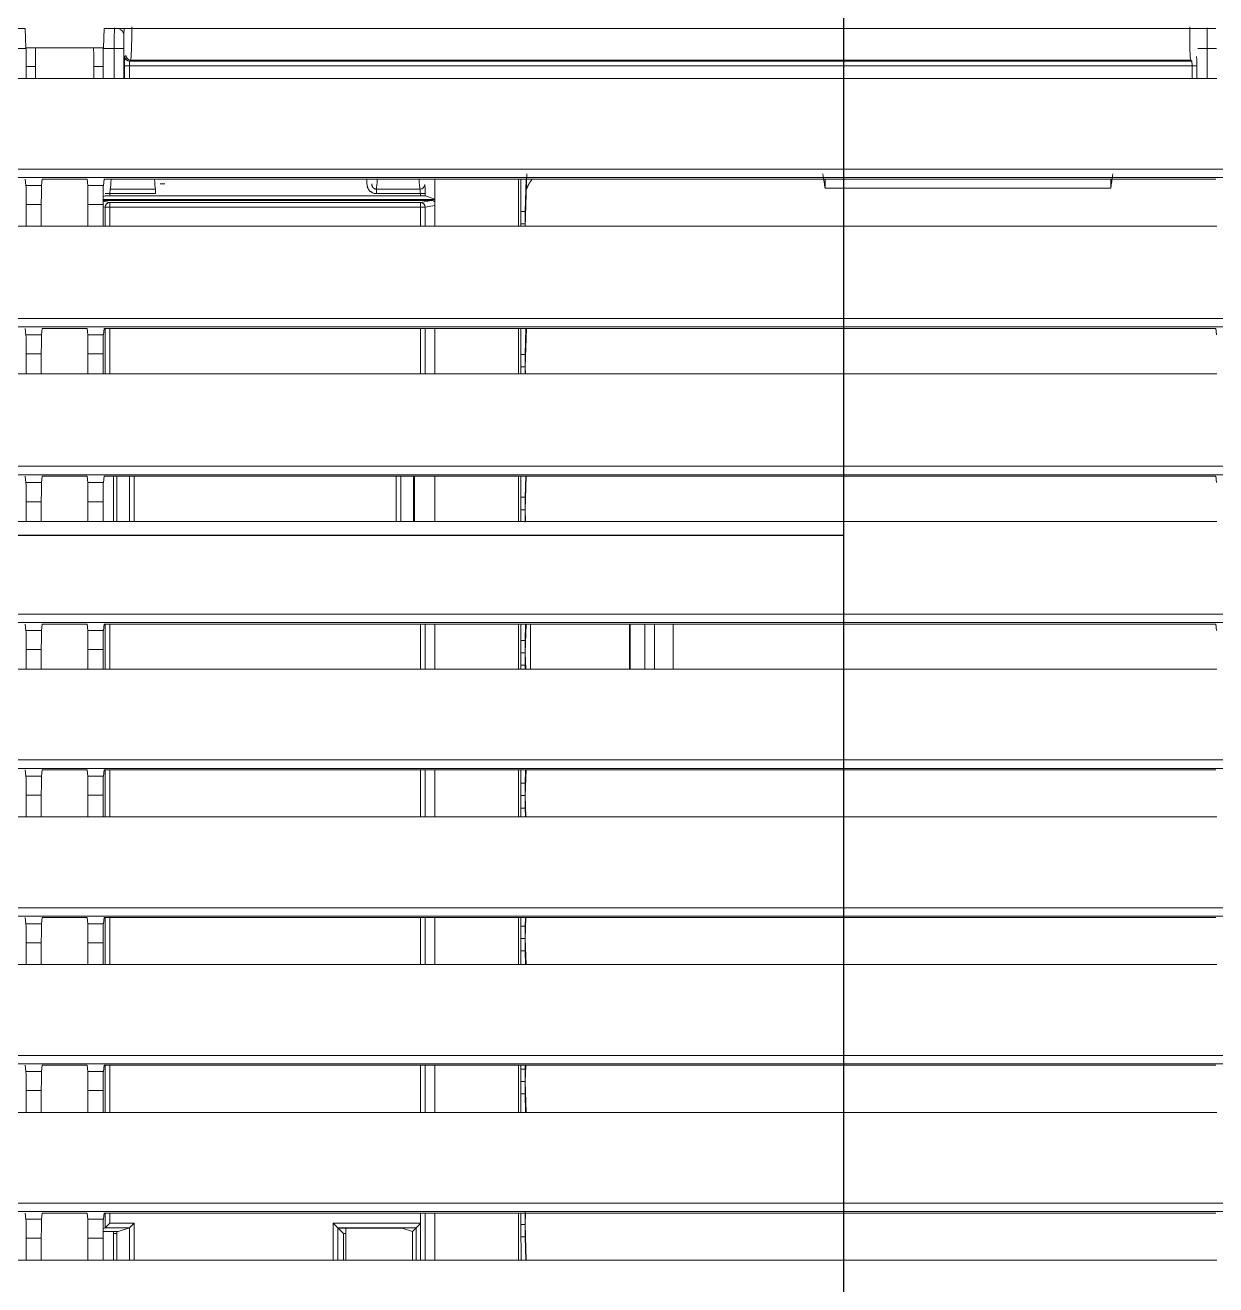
# Model space of a CAD drawing. Header units: millimetres. Extents: x 70151 to 230897, y 35202 to 113211.
# Drawn here: x 183201.1 to 183326.6, y 70900.6 to 71033.3 of the extents above; entities that cross this region are included whole.
import ezdxf

# ---------------------------------------------------------------- set-up
doc = ezdxf.new("R2010")
doc.units = ezdxf.units.MM
doc.header["$LTSCALE"] = 50
doc.layers.add('2-con', color=2, linetype='Continuous')
doc.layers.add('mark-B', color=2, linetype='Continuous', lineweight=20)

# ---------------------------------------------------------------- blocks, each defined once
blk = doc.blocks.new('cjscjdeh')
at = {"color": 8}
for p, q in [((155159.52, 69414.88), (155159.52, 71514.88)), ((155159.52, 69984.99), (153729.39, 69984.99))]:
    blk.add_line(p, q, dxfattribs=at)
blk = doc.blocks.new('무풍1way 일반')
at = {"layer": 'mark-B'}
for p, q in [((-226.82, -114.82), (-109.43, -114.82)), ((-154.04, -114.82), (-153.93, -118.57)), ((-153.99, -114.82), (-153.91, -117.27)), ((-153.49, -116.22), (-153.49, -114.82)), ((-153.23, -114.82), (-153.23, -119.77)), ((-144.41, -119.77), (-144.41, -114.82)), ((-143.37, -119.77), (-143.37, -114.82)), ((-142.9, -118.68), (-142.9, -114.82)), ((-142.43, -114.82), (-142.43, -118.22)), ((-142.04, -117.82), (-142.04, -114.82)), ((-135.02, -114.82), (-135.02, -118.18)), ((-135.02, -114.82), (-135.02, -118.18)), ((-134.76, -114.82), (-134.76, -117.63)), ((-134.17, -118.22), (-134.17, -114.82)), ((-133.67, -114.82), (-133.67, -118.72)), ((-112.7, -118.72), (-112.7, -114.82)), ((-112.2, -114.82), (-112.2, -118.22)), ((-110.88, -117.78), (-110.88, -114.82)), ((-110.52, -114.82), (-110.52, -117.82)), ((-110.52, -114.82), (-110.52, -117.82)), ((-109.43, -117.11), (-109.43, -114.82)), ((-109.43, -114.82), (-107.83, -114.82)), ((-107.83, -114.82), (-107.83, -117.11)), ((-107.83, -114.82), (-102.91, -114.82)), ((-102.91, -117.11), (-102.91, -114.82)), ((-102.91, -114.82), (-101.3, -114.82)), ((-101.3, -117.11), (-101.3, -114.82)), ((-101.3, -114.82), (36.16, -114.82)), ((-153.46, -116.78), (-153.48, -116.57)), ((-153.91, -117.27), (-153.45, -117.27)), ((-153.45, -117.13), (-153.45, -119.77)), ((-142.43, -118.22), (-142.04, -117.82)), ((-142.04, -117.82), (-140.96, -118.18)), ((-134.76, -117.63), (-135.02, -117.63)), ((-134.76, -117.63), (-134.21, -118.18)), ((-111.01, -117.82), (-112.2, -118.22)), ((-110.88, -117.78), (-111.01, -117.82)), ((-109.44, -117.82), (-111.01, -117.82)), ((-110.52, -117.63), (-110.88, -117.63)), ((-109.43, -117.11), (-107.83, -117.11)), ((-102.91, -117.11), (-101.3, -117.11)), ((-153.93, -118.57), (-153.96, -119.77)), ((-153.9, -118.57), (-153.45, -118.57)), ((-142.9, -118.68), (-142.43, -118.22)), ((-142.87, -118.72), (-142.9, -118.68)), ((-133.67, -118.72), (-142.87, -118.72)), ((-142.87, -118.72), (-142.87, -119.77)), ((-142.43, -118.22), (-134.17, -118.22)), ((-134.21, -118.18), (-140.96, -118.18)), ((-134.21, -118.18), (-134.17, -118.22)), ((-133.67, -118.72), (-134.17, -118.22)), ((-112.2, -118.22), (-112.7, -118.72)), ((-110.15, -118.72), (-112.7, -118.72)), ((-112.2, -118.22), (-109.65, -118.22)), ((-110.15, -118.72), (-109.65, -118.22)), ((-110.15, -119.77), (-110.15, -118.72)), ((-109.44, -118.15), (-109.65, -118.22)), ((-109.65, -118.22), (-109.65, -119.77)), ((-109.53, -119.77), (-109.45, -119.12)), ((-107.81, -119.12), (-109.45, -119.12)), ((-107.81, -119.12), (-107.73, -119.77)), ((-103.01, -119.77), (-102.92, -119.12)), ((-101.29, -119.12), (-102.92, -119.12)), ((-101.21, -119.77), (-101.29, -119.12)), ((-368.14, -119.94), (368.14, -119.94)), ((-109.53, -119.77), (-226.72, -119.77)), ((-103.01, -119.77), (-107.73, -119.77)), ((368.14, -120.82), (-368.14, -120.82)), ((-226.82, -130.38), (-109.43, -130.38)), ((-154.02, -130.38), (-153.93, -133.63)), ((-153.97, -130.38), (-153.91, -132.33)), ((-153.45, -130.38), (-153.45, -135.34)), ((-153.23, -130.38), (-153.23, -135.34)), ((-144.41, -135.34), (-144.41, -130.38)), ((-143.37, -135.34), (-143.37, -130.38)), ((-142.87, -130.38), (-142.87, -135.34)), ((-110.15, -135.34), (-110.15, -130.38)), ((-109.65, -130.38), (-109.65, -135.34)), ((-109.43, -132.68), (-109.43, -130.38)), ((-109.43, -130.38), (-107.83, -130.38)), ((-107.83, -130.38), (-107.83, -132.68)), ((-107.83, -130.38), (-102.91, -130.38)), ((-102.91, -132.68), (-102.91, -130.38)), ((-102.91, -130.38), (-101.3, -130.38)), ((-101.3, -132.68), (-101.3, -130.38)), ((-101.3, -130.38), (36.16, -130.38)), ((-153.91, -132.33), (-153.45, -132.33)), ((-109.43, -132.68), (-107.83, -132.68)), ((-102.91, -132.68), (-101.3, -132.68)), ((-153.93, -133.63), (-153.98, -135.34)), ((-153.9, -133.63), (-153.45, -133.63)), ((-109.53, -135.34), (-226.72, -135.34)), ((-153.91, -134.94), (-153.93, -135.34)), ((-153.91, -134.94), (-153.45, -134.94)), ((-109.53, -135.34), (-109.45, -134.68)), ((-107.81, -134.68), (-109.45, -134.68)), ((-107.81, -134.68), (-107.73, -135.34)), ((-103.01, -135.34), (-107.73, -135.34)), ((-103.01, -135.34), (-102.92, -134.68)), ((-101.29, -134.68), (-102.92, -134.68)), ((-101.21, -135.34), (-101.29, -134.68)), ((-365.38, -135.5), (365.38, -135.5)), ((365.38, -136.39), (-365.38, -136.39)), ((-226.82, -145.95), (-109.43, -145.95)), ((-154.01, -145.95), (-153.93, -148.7)), ((-153.96, -145.95), (-153.91, -147.39)), ((-153.45, -145.95), (-153.45, -150.9)), ((-153.23, -145.95), (-153.23, -150.9)), ((-144.41, -150.9), (-144.41, -145.95)), ((-143.37, -150.9), (-143.37, -145.94)), ((-142.87, -145.95), (-142.87, -150.9)), ((-110.15, -150.9), (-110.15, -145.95)), ((-109.65, -145.95), (-109.65, -150.9)), ((-109.43, -148.24), (-109.43, -145.95)), ((-109.43, -145.95), (-107.83, -145.95)), ((-107.83, -145.95), (-107.83, -148.24)), ((-107.83, -145.95), (-102.91, -145.95)), ((-102.91, -148.24), (-102.91, -145.95)), ((-102.91, -145.95), (-101.3, -145.95)), ((-101.3, -148.24), (-101.3, -145.95)), ((-101.3, -145.95), (36.16, -145.95)), ((-153.91, -147.39), (-153.45, -147.39)), ((-109.43, -148.24), (-107.83, -148.24)), ((-102.91, -148.24), (-101.3, -148.24)), ((-153.93, -148.7), (-153.99, -150.9)), ((-153.9, -148.7), (-153.45, -148.7)), ((-362.63, -151.07), (362.63, -151.07)), ((-109.53, -150.9), (-226.72, -150.9)), ((-153.91, -150), (-153.94, -150.9)), ((-153.91, -150), (-153.45, -150)), ((-109.53, -150.9), (-109.45, -150.24)), ((-107.81, -150.24), (-109.45, -150.24)), ((-107.81, -150.24), (-107.73, -150.9)), ((-103.01, -150.9), (-107.73, -150.9)), ((-103.01, -150.9), (-102.92, -150.24)), ((-101.29, -150.24), (-102.92, -150.24)), ((-101.21, -150.9), (-101.29, -150.24)), ((362.63, -151.95), (-362.63, -151.95)), ((-226.82, -161.51), (-109.43, -161.51)), ((-153.99, -161.51), (-153.93, -163.76)), ((-153.94, -161.51), (-153.91, -162.45)), ((-153.45, -161.51), (-153.45, -166.47)), ((-153.23, -161.51), (-153.23, -166.46)), ((-144.41, -166.46), (-144.41, -161.51)), ((-143.37, -166.46), (-143.37, -161.51)), ((-142.87, -161.51), (-142.87, -166.46)), ((-110.15, -166.46), (-110.15, -161.51)), ((-109.65, -161.51), (-109.65, -166.46)), ((-109.43, -163.81), (-109.43, -161.51)), ((-109.43, -161.51), (-107.83, -161.51)), ((-107.83, -161.51), (-107.83, -163.81)), ((-107.83, -161.51), (-102.91, -161.51)), ((-102.91, -163.81), (-102.91, -161.51)), ((-102.91, -161.51), (-101.3, -161.51)), ((-101.3, -163.81), (-101.3, -161.51)), ((-101.3, -161.51), (36.16, -161.51)), ((-153.91, -162.45), (-153.45, -162.45)), ((-153.93, -163.76), (-154.01, -166.47)), ((-153.9, -163.76), (-153.45, -163.76)), ((-109.43, -163.81), (-107.83, -163.81)), ((-102.91, -163.81), (-101.3, -163.81)), ((-153.91, -165.06), (-153.96, -166.47)), ((-153.91, -165.06), (-153.45, -165.06)), ((-109.53, -166.47), (-109.45, -165.81)), ((-107.81, -165.81), (-109.45, -165.81)), ((-107.81, -165.81), (-107.73, -166.47)), ((-103.01, -166.47), (-102.92, -165.81)), ((-101.29, -165.81), (-102.92, -165.81)), ((-101.21, -166.47), (-101.29, -165.81)), ((-359.88, -166.63), (359.88, -166.63)), ((-109.53, -166.47), (-226.72, -166.47)), ((-103.01, -166.47), (-107.73, -166.47)), ((359.88, -167.52), (-359.88, -167.52)), ((-226.82, -177.07), (-109.43, -177.07)), ((-169.53, -181.84), (-169.53, -177.07)), ((-169.53, -181.84), (-169.53, -177.07)), ((-167.55, -181.84), (-167.55, -177.07)), ((-167.55, -181.84), (-167.55, -177.07)), ((-166.54, -177.07), (-166.54, -181.84)), ((-166.54, -177.07), (-166.54, -181.84)), ((-166.53, -177.07), (-166.53, -181.84)), ((-166.53, -177.07), (-166.53, -181.84)), ((-164.97, -177.07), (-164.97, -181.84)), ((-164.97, -177.07), (-164.97, -181.84)), ((-164.92, -181.84), (-164.92, -177.07)), ((-154.47, -181.84), (-154.47, -177.07)), ((-154.47, -181.84), (-154.47, -177.07)), ((-153.98, -177.07), (-153.93, -178.82)), ((-153.93, -177.07), (-153.91, -177.52)), ((-153.91, -177.52), (-153.45, -177.52)), ((-153.45, -177.07), (-153.45, -181.84)), ((-153.23, -177.07), (-153.23, -181.84)), ((-144.41, -181.84), (-144.41, -177.07)), ((-143.37, -181.84), (-143.37, -177.07)), ((-142.87, -177.07), (-142.87, -181.84)), ((-110.15, -181.84), (-110.15, -177.07)), ((-109.65, -177.07), (-109.65, -181.84)), ((-109.43, -179.17), (-109.43, -177.07)), ((-109.43, -177.07), (-107.83, -177.07)), ((-107.83, -177.07), (-107.83, -179.17)), ((-107.83, -177.07), (-102.91, -177.07)), ((-102.91, -179.17), (-102.91, -177.07)), ((-102.91, -177.07), (-101.3, -177.07)), ((-101.3, -179.17), (-101.3, -177.07)), ((-101.3, -177.07), (36.16, -177.07)), ((-153.93, -178.82), (-154.02, -181.84)), ((-153.9, -178.82), (-153.45, -178.82)), ((-109.43, -179.17), (-107.83, -179.17)), ((-102.91, -179.17), (-101.3, -179.17)), ((-153.91, -180.12), (-153.97, -181.84)), ((-153.91, -180.12), (-153.45, -180.12)), ((-226.72, -181.84), (-226.8, -181.17)), ((-109.54, -181.84), (-109.45, -181.17)), ((-107.81, -181.17), (-109.45, -181.17)), ((-107.81, -181.17), (-107.73, -181.84)), ((-103.01, -181.84), (-102.92, -181.17)), ((-101.29, -181.17), (-102.92, -181.17)), ((-101.2, -181.84), (-101.29, -181.17)), ((-357.16, -182.01), (357.16, -182.01)), ((357.16, -182.89), (-357.16, -182.89)), ((-109.54, -181.84), (-226.72, -181.84)), ((-103.01, -181.84), (-107.73, -181.84)), ((-226.82, -192.64), (-109.43, -192.64)), ((-153.96, -192.64), (-153.93, -193.88)), ((-153.45, -192.64), (-153.45, -197.41)), ((-153.23, -192.64), (-153.23, -197.41)), ((-144.41, -197.41), (-144.41, -192.64)), ((-142.24, -192.64), (-142.24, -197.41)), ((-142.24, -192.64), (-142.24, -197.41)), ((-142.14, -192.64), (-142.14, -197.41)), ((-140.82, -197.41), (-140.82, -192.64)), ((-140.32, -192.64), (-140.32, -197.41)), ((-112.7, -197.41), (-112.7, -192.64)), ((-112.2, -192.64), (-112.2, -197.41)), ((-110.88, -197.41), (-110.88, -192.64)), ((-110.52, -197.41), (-110.52, -192.64)), ((-110.52, -197.41), (-110.52, -192.64)), ((-109.43, -194.73), (-109.43, -192.64)), ((-109.43, -192.64), (-107.83, -192.64)), ((-107.83, -192.64), (-107.83, -194.73)), ((-107.83, -192.64), (-102.91, -192.64)), ((-102.91, -194.73), (-102.91, -192.64)), ((-102.91, -192.64), (-101.3, -192.64)), ((-101.3, -194.73), (-101.3, -192.64)), ((-101.3, -192.64), (36.16, -192.64)), ((-153.93, -193.88), (-154.03, -197.41)), ((-153.9, -193.88), (-153.45, -193.88)), ((-109.43, -194.73), (-107.83, -194.73)), ((-102.91, -194.73), (-101.3, -194.73)), ((-153.91, -195.19), (-153.98, -197.41)), ((-153.91, -195.19), (-153.45, -195.19)), ((-354.41, -197.57), (354.41, -197.57)), ((-226.72, -197.41), (-226.8, -196.74)), ((-109.54, -197.41), (-226.72, -197.41)), ((-109.54, -197.41), (-109.45, -196.74)), ((-107.81, -196.74), (-109.45, -196.74)), ((-107.81, -196.74), (-107.73, -197.41)), ((-103.01, -197.41), (-107.73, -197.41)), ((-103.01, -197.41), (-102.92, -196.74)), ((-101.29, -196.74), (-102.92, -196.74)), ((-101.2, -197.41), (-101.29, -196.74)), ((354.41, -198.46), (-354.41, -198.46)), ((-226.82, -208.2), (-109.43, -208.2)), ((-153.95, -208.2), (-153.93, -208.94)), ((-153.45, -208.2), (-153.45, -212.97)), ((-153.23, -208.2), (-153.23, -212.97)), ((-144.41, -212.97), (-144.41, -208.2)), ((-143.37, -212.97), (-143.37, -208.2)), ((-142.87, -208.2), (-142.87, -212.97)), ((-110.15, -212.97), (-110.15, -208.2)), ((-109.65, -208.2), (-109.65, -212.97)), ((-109.43, -210.3), (-109.43, -208.2)), ((-109.43, -208.2), (-107.83, -208.2)), ((-107.83, -208.2), (-107.83, -210.3)), ((-107.83, -208.2), (-102.91, -208.2)), ((-102.91, -210.3), (-102.91, -208.2)), ((-102.91, -208.2), (-101.3, -208.2)), ((-101.3, -210.3), (-101.3, -208.2)), ((-101.3, -208.2), (36.16, -208.2)), ((-153.93, -208.94), (-154.05, -212.97)), ((-153.9, -208.94), (-153.45, -208.94)), ((-153.91, -210.25), (-154, -212.97)), ((-153.91, -210.25), (-153.45, -210.25)), ((-109.43, -210.3), (-107.83, -210.3)), ((-102.91, -210.3), (-101.3, -210.3)), ((-226.72, -212.97), (-226.8, -212.3)), ((-109.54, -212.97), (-109.45, -212.3)), ((-107.81, -212.3), (-109.45, -212.3)), ((-107.81, -212.3), (-107.73, -212.97)), ((-103.01, -212.97), (-102.92, -212.3)), ((-101.29, -212.3), (-102.92, -212.3)), ((-101.2, -212.97), (-101.29, -212.3)), ((-351.65, -213.14), (351.65, -213.14)), ((-109.54, -212.97), (-226.72, -212.97)), ((-103.01, -212.97), (-107.73, -212.97)), ((351.65, -214.02), (-351.65, -214.02)), ((-226.82, -223.77), (-109.43, -223.77)), ((-153.93, -223.77), (-153.93, -224)), ((-153.9, -224.01), (-153.45, -224.01)), ((-153.45, -223.76), (-153.45, -228.72)), ((-153.23, -223.76), (-153.23, -228.72)), ((-144.41, -228.72), (-144.41, -223.76)), ((-143.37, -225.76), (-143.37, -223.77)), ((-142.87, -223.77), (-142.87, -225.76)), ((-110.15, -225.76), (-110.15, -223.77)), ((-109.65, -223.77), (-109.65, -225.76)), ((-109.43, -226.06), (-109.43, -223.77)), ((-109.43, -223.77), (-107.83, -223.77)), ((-107.83, -223.77), (-107.83, -226.06)), ((-107.83, -223.77), (-102.91, -223.77)), ((-102.91, -226.06), (-102.91, -223.77)), ((-102.91, -223.77), (-101.3, -223.77)), ((-101.3, -226.06), (-101.3, -223.77)), ((-101.3, -223.77), (36.16, -223.77)), ((-153.91, -225.31), (-154.02, -228.72)), ((-153.91, -225.31), (-153.45, -225.31)), ((-144.41, -225.93), (-143.37, -225.76)), ((-144.41, -226.56), (-109.44, -226.56)), ((-144.41, -226.56), (-109.44, -226.56)), ((-144.41, -226.61), (-143.37, -226.95)), ((-144.41, -226.61), (-143.37, -226.95)), ((-142.87, -226.26), (-144.05, -226.46)), ((-109.44, -226.46), (-144.05, -226.46)), ((-142.87, -225.76), (-143.37, -225.76)), ((-143.37, -227.19), (-143.37, -226.95)), ((-143.37, -227.19), (-143.37, -226.95)), ((-142.87, -225.76), (-110.15, -225.76)), ((-142.87, -225.76), (-142.87, -226.26)), ((-110.15, -226.26), (-142.87, -226.26)), ((-142.87, -226.96), (-110.15, -226.96)), ((-142.87, -226.96), (-142.87, -227.19)), ((-142.87, -226.96), (-110.15, -226.96)), ((-142.87, -226.96), (-142.87, -227.19)), ((-110.15, -225.76), (-110.15, -226.26)), ((-109.65, -225.76), (-110.15, -225.76)), ((-109.44, -226.38), (-110.15, -226.26)), ((-110.15, -227.19), (-110.15, -226.96)), ((-110.15, -227.19), (-110.15, -226.96)), ((-109.65, -225.76), (-109.43, -225.8)), ((-109.65, -226.95), (-109.44, -226.88)), ((-109.65, -226.95), (-109.44, -226.88)), ((-109.43, -226.06), (-107.83, -226.06)), ((-102.91, -226.06), (-101.3, -226.06)), ((-215.65, -227.77), (-215.65, -228.72)), ((-185.53, -228.72), (-185.53, -227.77)), ((-143.37, -227.19), (-142.87, -227.19)), ((-143.37, -227.19), (-142.87, -227.19)), ((-142.87, -227.19), (-138.23, -227.19)), ((-142.87, -227.19), (-138.23, -227.19)), ((-138.23, -227.67), (-142.83, -227.67)), ((-138.23, -227.67), (-142.83, -227.67)), ((-138.23, -227.19), (-138.23, -227.67)), ((-138.23, -227.19), (-138.23, -227.67)), ((-137.24, -228.23), (-137.24, -228.72)), ((-137.24, -228.23), (-137.24, -228.72)), ((-115.93, -228.23), (-115.43, -228.23)), ((-115.93, -228.23), (-115.43, -228.23)), ((-114.94, -227.19), (-110.15, -227.19)), ((-114.94, -227.19), (-114.94, -227.67)), ((-114.94, -227.19), (-110.15, -227.19)), ((-114.94, -227.19), (-114.94, -227.67)), ((-110.19, -227.67), (-114.94, -227.67)), ((-110.19, -227.67), (-114.94, -227.67)), ((-110.15, -227.19), (-109.65, -227.19)), ((-110.15, -227.19), (-109.65, -227.19)), ((-109.53, -228.72), (-109.45, -228.06)), ((-107.81, -228.06), (-109.45, -228.06)), ((-107.81, -228.06), (-107.73, -228.72)), ((-103.01, -228.72), (-102.92, -228.06)), ((-101.29, -228.06), (-102.92, -228.06)), ((-101.21, -228.72), (-101.29, -228.06)), ((-348.87, -228.89), (348.87, -228.89)), ((-109.53, -228.72), (-226.72, -228.72)), ((-103.01, -228.72), (-107.73, -228.72)), ((348.87, -229.77), (-348.87, -229.77)), ((-226.82, -239.33), (-109.43, -239.33)), ((-225.82, -242.48), (-225.82, -239.33)), ((-225.82, -242.48), (-225.82, -239.33)), ((-224.72, -240.65), (-224.73, -239.33)), ((-224.72, -240.65), (-224.73, -239.33)), ((-224.22, -239.33), (-224.22, -240.65)), ((-224.22, -239.33), (-224.22, -240.65)), ((-112.2, -240.65), (-112.2, -239.33)), ((-112.2, -240.65), (-112.2, -239.33)), ((-111.69, -239.33), (-111.69, -240.65)), ((-111.69, -239.33), (-111.69, -240.65)), ((-111.6, -242.49), (-111.6, -239.33)), ((-111.6, -242.49), (-111.6, -239.33)), ((-110.6, -239.33), (-110.6, -242.48)), ((-110.6, -239.33), (-110.6, -242.48)), ((-109.43, -240.59), (-109.43, -239.33)), ((-109.43, -239.33), (-108.43, -239.33)), ((-108.43, -239.33), (-108.43, -240.59)), ((-108.43, -239.33), (-102.31, -239.33)), ((-102.31, -240.59), (-102.31, -239.33)), ((-102.31, -239.33), (-101.3, -239.33)), ((-101.3, -240.59), (-101.3, -239.33)), ((-101.3, -239.33), (36.16, -239.33)), ((-224.72, -240.65), (-224.22, -240.65)), ((-224.72, -240.65), (-224.22, -240.65)), ((-224.22, -240.65), (-112.2, -240.65)), ((-224.22, -240.65), (-112.2, -240.65)), ((-112.23, -241.15), (-224.19, -241.15)), ((-224.19, -241.15), (-224.08, -241.26)), ((-112.23, -241.15), (-224.19, -241.15)), ((-224.19, -241.15), (-224.08, -241.26)), ((-224.08, -241.26), (-112.34, -241.26)), ((-224.08, -241.26), (-112.34, -241.26)), ((-112.34, -241.26), (-112.23, -241.15)), ((-112.34, -241.26), (-112.23, -241.15)), ((-111.69, -240.65), (-112.2, -240.65)), ((-111.69, -240.65), (-112.2, -240.65)), ((-109.43, -240.59), (-108.43, -240.59)), ((-102.31, -240.59), (-101.3, -240.59)), ((-226.81, -242.48), (-225.82, -242.48)), ((-226.81, -242.48), (-225.82, -242.48)), ((-111.73, -241.65), (-111.84, -241.76)), ((-111.73, -241.65), (-111.84, -241.76)), ((-110.6, -242.48), (-109.45, -242.48)), ((-110.6, -242.48), (-109.45, -242.48)), ((-109.45, -242.54), (-109.52, -244.58)), ((-108.63, -242.54), (-109.45, -242.54)), ((-101.29, -242.54), (-102.11, -242.54)), ((-101.29, -242.48), (-100.3, -242.48)), ((-101.29, -242.48), (-100.3, -242.48)), ((-101.29, -242.54), (-101.22, -244.58)), ((-111.65, -244.58), (-111.62, -243.95)), ((-111.65, -244.58), (-111.62, -243.95)), ((-226.74, -244.58), (-109.52, -244.58)), ((-101.22, -244.58), (36.08, -244.58))]:
    blk.add_line(p, q, dxfattribs=at)
for centre, major_axis, ratio, start_param, end_param in [((-153.93, -118.57), (0, -1.51), 0.017455, 1.570796, 2.617994), ((-109.45, -117.11), (0, -2.01), 0.008727, 0.069815, 1.570796), ((-107.81, -117.11), (0, -2.01), 0.008727, 4.712389, 6.21337), ((-102.93, -117.11), (0, -2.01), 0.008727, 0.069815, 1.570796), ((-101.29, -117.11), (0, -2.01), 0.008727, 4.712389, 6.21337), ((-153.93, -118.57), (0, -1.51), 0.017455, 0.523599, 1.570796), ((-112.2, -118.72), (0, -0.502), 0.052408, 3.159046, 3.193953), ((-109.65, -118.72), (0, -0.502), 0.052407, 3.159046, 3.193952), ((-153.93, -133.63), (0, -1.51), 0.017455, 1.570796, 2.617994), ((-109.45, -132.68), (0, -2.01), 0.008727, 0.069815, 1.570796), ((-107.81, -132.68), (0, -2.01), 0.008727, 4.712389, 6.21337), ((-102.93, -132.68), (0, -2.01), 0.008727, 0.069815, 1.570796), ((-101.29, -132.68), (0, -2.01), 0.008727, 4.712389, 6.21337), ((-153.93, -133.63), (0, -1.51), 0.017455, 0.523599, 1.570796), ((-153.93, -148.7), (0, -1.51), 0.017455, 1.570796, 2.617994), ((-109.45, -148.24), (0, -2.01), 0.008727, 0.069815, 1.570796), ((-107.81, -148.24), (0, -2.01), 0.008727, 4.712389, 6.21337), ((-102.93, -148.24), (0, -2.01), 0.008727, 0.069815, 1.570796), ((-101.29, -148.24), (0, -2.01), 0.008727, 4.712389, 6.21337), ((-153.93, -148.7), (0, -1.51), 0.017455, 0.523599, 1.570796), ((-153.93, -163.76), (0, -1.51), 0.017455, 1.570796, 2.617994), ((-153.93, -163.76), (0, -1.51), 0.017455, 0.523599, 1.570796), ((-109.45, -163.81), (0, -2.01), 0.008727, 0.069815, 1.570796), ((-107.81, -163.81), (0, -2.01), 0.008727, 4.712389, 6.21337), ((-102.93, -163.81), (0, -2.01), 0.008727, 0.069815, 1.570796), ((-101.29, -163.81), (0, -2.01), 0.008727, 4.712389, 6.21337), ((-153.93, -178.82), (0, -1.51), 0.017455, 1.570796, 2.617994), ((-153.93, -178.82), (0, -1.51), 0.017455, 0.523599, 1.570796), ((-109.45, -179.17), (0, -2.01), 0.008727, 0.069813, 1.570796), ((-107.81, -179.17), (0, -2.01), 0.008727, 4.712389, 6.213372), ((-102.93, -179.17), (0, -2.01), 0.008727, 0.069813, 1.570796), ((-101.29, -179.17), (0, -2.01), 0.008727, 4.712389, 6.213372), ((-153.93, -193.88), (0, -1.51), 0.017455, 1.570796, 2.617994), ((-153.93, -193.88), (0, -1.51), 0.017455, 0.523599, 1.570796), ((-109.45, -194.73), (0, -2.01), 0.008727, 0.069813, 1.570796), ((-107.81, -194.73), (0, -2.01), 0.008727, 4.712389, 6.213372), ((-102.93, -194.73), (0, -2.01), 0.008727, 0.069813, 1.570796), ((-101.29, -194.73), (0, -2.01), 0.008727, 4.712389, 6.213372), ((-153.93, -208.94), (0, -1.51), 0.017455, 1.570796, 2.086131), ((-153.93, -208.94), (0, -1.51), 0.017455, 0.523599, 1.570796), ((-109.45, -210.3), (0, -2.01), 0.008727, 0.069813, 1.570796), ((-107.81, -210.3), (0, -2.01), 0.008727, 4.712389, 6.213372), ((-102.93, -210.3), (0, -2.01), 0.008727, 0.069813, 1.570796), ((-101.29, -210.3), (0, -2.01), 0.008727, 4.712389, 6.213372), ((-153.93, -224.01), (0, -1.51), 0.017455, 0.523599, 1.570796), ((-144.05, -225.96), (-0.496, -0.083), 0.998592, 0.611141, 1.405563), ((-142.87, -225.76), (-0.082, 0.495), 0.998592, 1.40602, 2.97636), ((-142.87, -226.95), (-0.502, 0), 0.017455, 0.05236, 1.570796), ((-142.87, -226.95), (-0.502, 0), 0.017455, 0.05236, 1.570796), ((-110.15, -225.76), (-0.082, -0.495), 0.998592, 0.165233, 1.735573), ((-110.15, -226.95), (-0.502, 0), 0.017455, 1.570796, 3.089233), ((-110.15, -226.95), (-0.502, 0), 0.017455, 1.570796, 3.089233), ((-109.45, -226.06), (0, -2.01), 0.008727, 0.069814, 1.570796), ((-107.81, -226.06), (0, -2.01), 0.008727, 4.712389, 6.213371), ((-102.93, -226.06), (0, -2.01), 0.008727, 0.069814, 1.570796), ((-101.29, -226.06), (0, -2.01), 0.008727, 4.712389, 6.213371), ((-143.32, -227.19), (0, -1), 0.052408, 4.712389, 5.983185), ((-143.32, -227.19), (0, -1), 0.052408, 4.712389, 5.983185), ((-142.83, -228.15), (-0.495, -0.084), 0.954141, 4.552125, 6.107454), ((-142.83, -228.15), (-0.495, -0.084), 0.954141, 4.552125, 6.107454), ((-142.81, -227.19), (0, -0.502), 0.104816, 4.712389, 5.983185), ((-142.81, -227.19), (0, -0.502), 0.104816, 4.712389, 5.983185), ((-142.9, -232.65), (0, -5.22), 0.047369, 2.423678, 2.841592), ((-142.9, -232.65), (0, -5.22), 0.047369, 2.423678, 2.841592), ((-138.16, -232.65), (0, -5.22), 0.047369, 3.441593, 3.859507), ((-138.16, -232.65), (0, -5.22), 0.047369, 3.441593, 3.859507), ((-115.01, -232.65), (0, -5.22), 0.047369, 2.423678, 2.841592), ((-115.01, -232.65), (0, -5.22), 0.047369, 2.423678, 2.841592), ((-110.11, -232.65), (0, -5.22), 0.047369, 3.441593, 3.8595), ((-110.11, -232.65), (0, -5.22), 0.047369, 3.441593, 3.8595), ((-110.2, -227.19), (0, -0.502), 0.104816, 0.300001, 1.570796), ((-110.2, -227.19), (0, -0.502), 0.104816, 0.300001, 1.570796), ((-224.69, -240.65), (0, -1), 0.034921, 4.712368, 6.248257), ((-224.69, -240.65), (0, -1), 0.034921, 4.712368, 6.248257), ((-224.19, -240.65), (0.001, -0.502), 0.069841, 4.712303, 6.248193), ((-224.19, -240.65), (0.001, -0.502), 0.069841, 4.712303, 6.248193), ((-224.08, -244.77), (0, -3.51), 0.029932, 1.570781, 3.10667), ((-224.08, -244.77), (0, -3.51), 0.029932, 1.570781, 3.10667), ((-112.34, -244.77), (0, -3.51), 0.029932, 3.176515, 4.712405), ((-112.34, -244.77), (0, -3.51), 0.029932, 3.176515, 4.712405), ((-112.34, -241.76), (-0.355, 0.355), 0.998782, 3.927295, 5.497483), ((-112.34, -241.76), (-0.355, 0.355), 0.998782, 3.927295, 5.497483), ((-112.23, -240.65), (-0.001, -0.502), 0.069841, 0.034992, 1.570882), ((-112.23, -240.65), (-0.001, -0.502), 0.069841, 0.034992, 1.570882), ((-112.23, -241.65), (-0.355, 0.355), 0.998782, 3.927295, 5.497483), ((-112.23, -241.65), (-0.355, 0.355), 0.998782, 3.927295, 5.497483), ((-111.73, -240.65), (0, -1), 0.034921, 0.034928, 1.570818), ((-111.73, -240.65), (0, -1), 0.034921, 0.034928, 1.570818), ((-109.45, -240.59), (0, -2.01), 0.008727, 0.245636, 1.570796), ((-108.42, -240.59), (0, -2.01), 0.008727, 4.712389, 6.033203), ((-102.32, -240.59), (0, -2.01), 0.008727, 0.249983, 1.570796), ((-101.29, -240.59), (0, -2.01), 0.008727, 4.712389, 6.037549), ((-225.82, -242.49), (-1, 0), 0.017452, 3.176505, 4.712389), ((-225.75, -242.53), (0, -3.01), 0.023281, 4.694926, 5.497778), ((-225.82, -242.49), (-1, 0), 0.017452, 3.176505, 4.712389), ((-225.75, -242.53), (0, -3.01), 0.023281, 4.694926, 5.497778), ((-111.67, -242.53), (0, -2.01), 0.034921, 0.785419, 1.588271), ((-111.67, -242.53), (0, -2.01), 0.034921, 0.785419, 1.588271), ((-110.6, -242.49), (-1, 0), 0.017452, 4.712389, 6.248273), ((-110.6, -242.49), (-1, 0), 0.017452, 4.712389, 6.248273), ((-110.67, -242.53), (0, -3.01), 0.023281, 0.785408, 1.588259), ((-110.67, -242.53), (0, -3.01), 0.023281, 0.785408, 1.588259), ((-110.62, -243.95), (-1, 0.04), 0.706884, 0.04936, 1.152169), ((-110.62, -243.95), (-1, 0.04), 0.706884, 0.04936, 1.152169)]:
    blk.add_ellipse(centre, major_axis=major_axis, ratio=ratio, start_param=start_param, end_param=end_param, dxfattribs=at)
for points, knots in [([(-153.48, -116.57), (-153.48, -116.57), (-153.48, -116.56), (-153.48, -116.56), (-153.48, -116.55), (-153.48, -116.54), (-153.48, -116.53), (-153.48, -116.52), (-153.49, -116.52), (-153.49, -116.51), (-153.49, -116.5), (-153.49, -116.49), (-153.49, -116.48), (-153.49, -116.47), (-153.49, -116.46), (-153.49, -116.46), (-153.49, -116.45), (-153.49, -116.44), (-153.49, -116.43), (-153.49, -116.42), (-153.49, -116.41), (-153.49, -116.4), (-153.49, -116.39), (-153.49, -116.38), (-153.49, -116.37), (-153.49, -116.37), (-153.49, -116.36), (-153.49, -116.35), (-153.49, -116.34), (-153.49, -116.33), (-153.49, -116.32), (-153.49, -116.31), (-153.49, -116.3), (-153.49, -116.29), (-153.49, -116.28), (-153.49, -116.27), (-153.49, -116.26), (-153.49, -116.25), (-153.49, -116.24), (-153.49, -116.23), (-153.49, -116.22), (-153.49, -116.22), (-153.49, -116.22)], [0, 0, 0, 0, 0.026365, 0.052659, 0.078883, 0.105036, 0.131119, 0.157131, 0.183073, 0.208944, 0.234745, 0.260475, 0.286136, 0.311726, 0.337246, 0.362696, 0.388076, 0.413386, 0.438627, 0.463797, 0.488898, 0.513928, 0.53889, 0.563781, 0.588603, 0.613356, 0.638039, 0.662653, 0.687198, 0.711673, 0.736079, 0.760416, 0.784684, 0.808883, 0.833013, 0.857074, 0.881067, 0.904991, 0.928846, 0.952632, 0.97635, 1, 1, 1, 1]), ([(-153.45, -117.13), (-153.45, -117.13), (-153.45, -117.12), (-153.45, -117.11), (-153.45, -117.1), (-153.45, -117.09), (-153.45, -117.08), (-153.45, -117.07), (-153.45, -117.06), (-153.45, -117.05), (-153.45, -117.04), (-153.45, -117.03), (-153.45, -117.01), (-153.45, -117), (-153.45, -116.99), (-153.45, -116.98), (-153.45, -116.97), (-153.45, -116.96), (-153.45, -116.95), (-153.45, -116.94), (-153.45, -116.93), (-153.45, -116.92), (-153.45, -116.91), (-153.46, -116.9), (-153.46, -116.89), (-153.46, -116.88), (-153.46, -116.87), (-153.46, -116.86), (-153.46, -116.85), (-153.46, -116.84), (-153.46, -116.83), (-153.46, -116.82), (-153.46, -116.81), (-153.46, -116.8), (-153.46, -116.8), (-153.46, -116.79), (-153.46, -116.78), (-153.46, -116.78)], [0, 0, 0, 0, 0.027034, 0.054157, 0.081369, 0.108672, 0.136064, 0.163545, 0.191117, 0.218779, 0.24653, 0.274372, 0.302305, 0.330327, 0.35844, 0.386644, 0.414938, 0.443324, 0.4718, 0.500366, 0.529024, 0.557773, 0.586614, 0.615545, 0.644568, 0.673683, 0.702888, 0.732186, 0.761575, 0.791056, 0.820629, 0.850294, 0.880051, 0.9099, 0.939841, 0.969874, 1, 1, 1, 1]), ([(-154.69, -228.76), (-154.69, -228.76), (-154.68, -228.74), (-154.65, -228.71), (-154.62, -228.67), (-154.59, -228.63), (-154.56, -228.59), (-154.53, -228.54), (-154.5, -228.5), (-154.47, -228.46), (-154.44, -228.41), (-154.41, -228.37), (-154.38, -228.32), (-154.35, -228.28), (-154.33, -228.23), (-154.3, -228.19), (-154.28, -228.14), (-154.25, -228.09), (-154.23, -228.05), (-154.2, -228), (-154.18, -227.95), (-154.16, -227.9), (-154.13, -227.85), (-154.11, -227.8), (-154.09, -227.75), (-154.07, -227.7), (-154.05, -227.65), (-154.03, -227.6), (-154.02, -227.57), (-154.02, -227.55)], [0, 0, 0, 0, 0.004233, 0.041805, 0.07945, 0.117169, 0.154962, 0.192829, 0.23077, 0.268785, 0.306874, 0.345038, 0.383276, 0.421588, 0.459975, 0.498437, 0.536974, 0.575585, 0.614272, 0.653033, 0.69187, 0.730782, 0.769769, 0.808832, 0.84797, 0.887184, 0.926473, 0.965838, 1, 1, 1, 1]), ([(-137.24, -228.23), (-137.24, -228.16), (-137.25, -228.09), (-137.26, -228.01), (-137.27, -228), (-137.28, -227.96), (-137.28, -227.95), (-137.29, -227.9), (-137.3, -227.87), (-137.34, -227.77), (-137.37, -227.71), (-137.41, -227.64), (-137.42, -227.63), (-137.44, -227.6), (-137.47, -227.56), (-137.52, -227.5), (-137.57, -227.45), (-137.62, -227.41), (-137.65, -227.39), (-137.73, -227.33), (-137.79, -227.29), (-137.86, -227.26), (-137.88, -227.25), (-137.91, -227.24), (-137.92, -227.24), (-137.97, -227.22), (-138, -227.21), (-138.1, -227.19), (-138.17, -227.19), (-138.23, -227.19)], [0, 0, 0, 0, 0.125, 0.125, 0.15625, 0.15625, 0.1875, 0.1875, 0.25, 0.25, 0.375, 0.375, 0.40625, 0.40625, 0.4375, 0.5, 0.5625, 0.5625, 0.625, 0.625, 0.75, 0.75, 0.78125, 0.78125, 0.8125, 0.8125, 0.875, 0.875, 1, 1, 1, 1]), ([(-137.24, -228.23), (-137.24, -228.16), (-137.25, -228.09), (-137.26, -228.01), (-137.27, -228), (-137.28, -227.96), (-137.28, -227.95), (-137.29, -227.9), (-137.3, -227.87), (-137.34, -227.77), (-137.37, -227.71), (-137.41, -227.64), (-137.42, -227.63), (-137.44, -227.6), (-137.47, -227.56), (-137.52, -227.5), (-137.57, -227.45), (-137.62, -227.41), (-137.65, -227.39), (-137.73, -227.33), (-137.79, -227.29), (-137.86, -227.26), (-137.88, -227.25), (-137.91, -227.24), (-137.92, -227.24), (-137.97, -227.22), (-138, -227.21), (-138.1, -227.19), (-138.17, -227.19), (-138.23, -227.19)], [0, 0, 0, 0, 0.125, 0.125, 0.15625, 0.15625, 0.1875, 0.1875, 0.25, 0.25, 0.375, 0.375, 0.40625, 0.40625, 0.4375, 0.5, 0.5625, 0.5625, 0.625, 0.625, 0.75, 0.75, 0.78125, 0.78125, 0.8125, 0.8125, 0.875, 0.875, 1, 1, 1, 1]), ([(-138.23, -227.67), (-138.2, -227.67), (-138.16, -227.67), (-138.11, -227.68), (-138.1, -227.69), (-138.06, -227.7), (-138.05, -227.7), (-138, -227.73), (-137.97, -227.75), (-137.94, -227.77), (-137.93, -227.78), (-137.92, -227.79), (-137.9, -227.81), (-137.87, -227.84), (-137.85, -227.87), (-137.83, -227.9), (-137.82, -227.92), (-137.8, -227.96), (-137.78, -227.99), (-137.77, -228.04), (-137.76, -228.06), (-137.76, -228.09), (-137.75, -228.11), (-137.75, -228.16), (-137.74, -228.19), (-137.75, -228.23)], [0, 0, 0, 0, 0.125, 0.125, 0.1875, 0.1875, 0.25, 0.25, 0.375, 0.375, 0.40625, 0.40625, 0.4375, 0.5, 0.5625, 0.5625, 0.625, 0.625, 0.75, 0.75, 0.8125, 0.8125, 0.875, 0.875, 1, 1, 1, 1]), ([(-138.23, -227.67), (-138.2, -227.67), (-138.16, -227.67), (-138.11, -227.68), (-138.1, -227.69), (-138.06, -227.7), (-138.05, -227.7), (-138, -227.73), (-137.97, -227.75), (-137.94, -227.77), (-137.93, -227.78), (-137.92, -227.79), (-137.9, -227.81), (-137.87, -227.84), (-137.85, -227.87), (-137.83, -227.9), (-137.82, -227.92), (-137.8, -227.96), (-137.78, -227.99), (-137.77, -228.04), (-137.76, -228.06), (-137.76, -228.09), (-137.75, -228.11), (-137.75, -228.16), (-137.74, -228.19), (-137.75, -228.23)], [0, 0, 0, 0, 0.125, 0.125, 0.1875, 0.1875, 0.25, 0.25, 0.375, 0.375, 0.40625, 0.40625, 0.4375, 0.5, 0.5625, 0.5625, 0.625, 0.625, 0.75, 0.75, 0.8125, 0.8125, 0.875, 0.875, 1, 1, 1, 1])]:
    blk.add_open_spline(points, degree=3, knots=knots, dxfattribs=at)
for points in [[(-153.93, -224), (-154.09, -229.28)], [(-215.65, -227.77), (-215.88, -229.28)], [(-185.53, -227.77), (-215.65, -227.77)], [(-185.3, -229.28), (-185.53, -227.77)], [(-108.42, -242.54), (-108.63, -242.54)], [(-108.42, -242.54), (-102.32, -242.54)], [(-102.11, -242.54), (-102.32, -242.54)]]:
    blk.add_open_spline(points, degree=1, dxfattribs=at)
blk = doc.blocks.new('dpdjzjs')
at = {"layer": 'mark-B', "rotation": 180}
blk.add_blockref('무풍1way 일반', (183099.91, 90780.44), dxfattribs=at)

msp = doc.modelspace()

# ---------------------------------------------------------------- block references
msp.add_blockref('cjscjdeh', (28127.9, 994.56))
at = {"layer": '2-con'}
msp.add_blockref('dpdjzjs', (0, -19992.04), dxfattribs=at)

doc.saveas('drawing.dxf')
